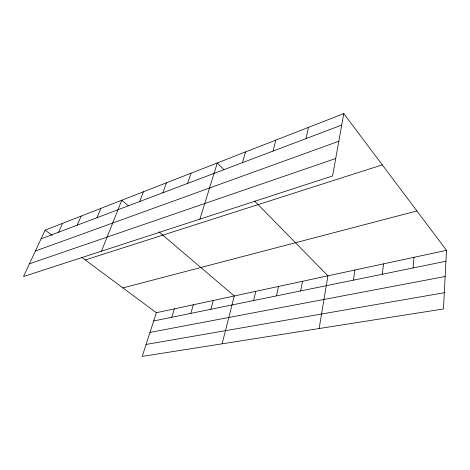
<?xml version="1.0" encoding="UTF-8"?>
<svg xmlns="http://www.w3.org/2000/svg" width="470" height="470" viewBox="0 0 470 470"><rect width="100%" height="100%" fill="white"/><g stroke="black" fill="none" stroke-linecap="round" stroke-linejoin="round"><path stroke-width="0.7" d="M446.5 250.328L443.48 308.96L142.228 356.395L156.357 312.726L446.5 250.328L343.787 113.605L45.108 230.147L23.5 276.554L332.578 175.962L343.787 113.605M413.101 267.953L413.994 257.319M382.333 274.245L383.508 263.876M353.446 280.144L354.873 270.033M319.13 328.542L327.919 275.831L254.576 200.984M300.665 290.936L302.504 281.295M276.489 295.877L278.499 286.459M306.035 138.597L308.473 127.382M253.63 300.547L255.786 291.347M273.058 151.076L275.808 140.131M222.128 343.817L234.266 295.971L158.913 231.822M210.848 309.289L213.251 300.495M242.491 162.643L245.505 151.957M190.808 313.384L193.311 304.783M171.779 317.274L174.37 308.855M199.903 219.143L217.31 162.955L223.979 169.758M187.606 183.412L191.02 173.213M162.873 192.765L166.445 182.807M139.719 201.53L143.415 191.789M101.467 251.18L121.8 200.226L128.439 205.878M96.979 217.698L100.868 208.392M77.221 225.177L81.181 216.077M58.609 232.221L62.622 223.315M41.049 238.866L341.719 125.09M35.403 250.992L338.817 141.247M29.44 263.799L335.709 158.525M85.246 259.945L382.298 164.864M122.917 287.904L416.919 210.954M153.69 320.969L445.936 261.244M149.989 332.407L445.155 276.501M146.094 344.445L444.32 292.722M45.108 230.147L52.147 235.376M81.786 257.378L156.357 312.726"/></g></svg>
